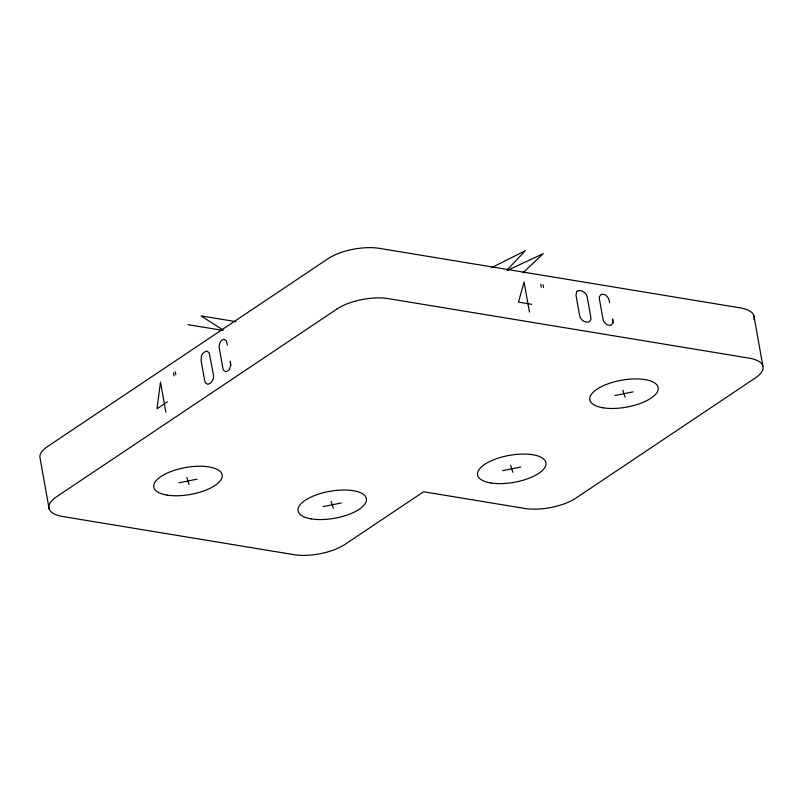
<?xml version="1.0" encoding="UTF-8"?>
<svg xmlns="http://www.w3.org/2000/svg" width="803" height="803" viewBox="0 0 803 803"><rect width="100%" height="100%" fill="white"/><g stroke="black" fill="none" stroke-linecap="round" stroke-linejoin="round"><path stroke-width="1.2" d="M230.722 365.415L230.3 361.39L230.722 365.415L229.427 369.26A9.726 5.972 -80.6 0 1 225.784 371.709L223.535 370.233L222.923 368.436L219.239 347.779L219.149 345.611L220.434 341.707A9.726 5.972 -80.6 0 1 224.087 339.267L226.336 340.803L227.4 345.089M612.96 322.906L612.609 319.112L612.96 322.906L611.153 325.195A9.726 6.655 56.2 0 1 606.466 324.422L603.726 321.381L603.033 319.363L599.349 298.706L599.339 296.769L601.126 294.42A9.726 6.655 56.2 0 1 605.813 295.193L608.574 298.294L609.708 302.811M507.034 270.069L525.353 250.687L491.376 267.77M523.054 272.749L543.28 253.648L507.325 270.42M167.335 401.851L157.017 408.767L160.49 382.087L165.86 412.23M178.898 482.814L197.036 479.18M614.917 395.508L633.055 391.874M323.147 506.603L341.285 502.969M502.678 470.658L520.816 467.025M531.767 304.307L518.497 302.119L524.068 281.923L529.438 312.056M235.901 321.652L201.041 315.9L222.993 329.933M187.972 324.653L222.832 330.404M622.857 390.198L625.115 397.194M510.618 465.339L512.886 472.335M331.087 501.293L333.345 508.289M186.838 477.494L189.096 484.49M753.897 315.619L762.85 365.887M543.039 284.653L543.571 287.625M540.77 284.282L541.302 287.243M175.235 371.759L175.767 374.72M173.468 372.943L174 375.904M49.103 508.801L40.15 458.523A37.038 14.595 -10.1 0 1 47.578 446.508L328.166 258.636A37.038 14.595 -10.1 0 1 379.458 248.368L740.075 307.85A37.038 14.595 -10.1 0 1 753.826 319.484M201.453 355.9L201.101 360.537L204.695 380.742L205.357 382.69L207.796 384.346C211.932 383.392 214.2 378.896 213.457 374.881L209.192 352.708L206.742 351.021L205.277 351.503L202.376 353.942L201.453 355.9M576.664 291.67L576.012 295.384L579.605 315.579C580.338 319.875 584.664 322.876 588.93 322.043L590.878 319.514L590.857 317.436L587.264 297.24C586.531 292.944 582.215 289.823 577.909 290.716L576.664 291.67M337.119 308.914L56.531 496.776A37.038 14.595 -10.1 0 0 62.925 516.56L293.717 554.632A37.038 14.595 -10.1 0 0 345.019 544.364L423.582 491.757L524.55 508.419A37.038 14.595 -10.1 0 0 575.851 498.141L755.422 377.912A37.038 14.595 -10.1 0 0 749.028 358.118L388.411 298.636A37.038 14.595 -10.1 0 0 337.119 308.914M166.924 495.08A34.72 13.681 -10.1 0 0 221.909 477.815A34.72 13.681 -10.1 0 0 175.064 470.086A34.72 13.681 -10.1 0 0 166.924 495.08M311.173 518.879A34.72 13.681 -10.1 0 0 366.158 501.604A34.72 13.681 -10.1 0 0 319.313 493.875A34.72 13.681 -10.1 0 0 311.173 518.879M602.943 407.783A34.72 13.681 -10.1 0 0 657.928 390.509A34.72 13.681 -10.1 0 0 611.083 382.78A34.72 13.681 -10.1 0 0 602.943 407.783M490.703 482.934A34.72 13.681 -10.1 0 0 545.699 465.66A34.72 13.681 -10.1 0 0 498.854 457.931A34.72 13.681 -10.1 0 0 490.703 482.934"/></g></svg>
